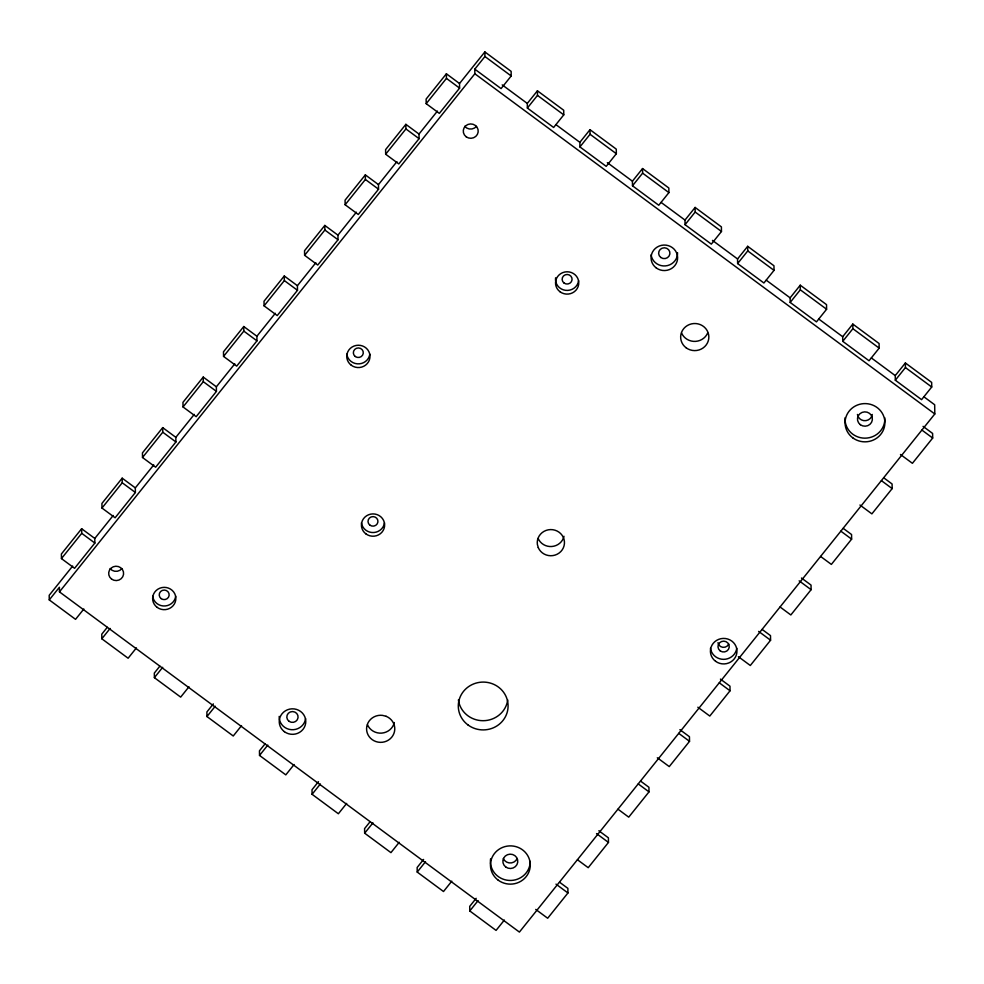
<?xml version="1.0" encoding="UTF-8"?>
<svg xmlns="http://www.w3.org/2000/svg" width="984" height="984" viewBox="0 0 984 984"><rect width="100%" height="100%" fill="white"/><g stroke="black" fill="none" stroke-linecap="round" stroke-linejoin="round"><path stroke-width="1.48" d="M94.796 538.445L81.647 528.716L61.389 553.992L61.451 558.592L74.587 568.309L94.858 543.045L94.796 538.445L113.209 515.468M135.325 487.892L122.176 478.175L101.918 503.451L101.979 508.052L115.116 517.769L135.386 492.492L135.325 487.892L153.738 464.915M175.841 437.339L162.704 427.622L142.446 452.898L142.508 457.498L155.644 467.216L175.915 441.951L175.841 437.339L194.266 414.375M216.369 386.798L203.233 377.081L182.963 402.345L183.036 406.958L196.173 416.675L216.431 391.398L216.369 386.798L234.795 363.822M256.898 336.245L243.761 326.528L223.491 351.805L223.553 356.405L236.701 366.122L256.959 340.845L256.898 336.245L275.323 313.269M297.426 285.704L284.278 275.987L264.019 301.252L264.081 305.852L277.23 315.581L297.488 290.305L297.426 285.704L315.839 262.728M337.955 235.151L324.806 225.434L304.548 250.711L304.61 255.311L317.746 265.028L338.016 239.752L337.955 235.151L356.368 212.175M378.471 184.611L365.335 174.881L345.077 200.158L345.138 204.758L358.274 214.487L378.545 189.211L378.471 184.611L396.896 161.634M418.999 134.058L405.863 124.341L385.605 149.617L385.666 154.217L398.803 163.934L419.073 138.658L418.999 134.058L437.425 111.081M459.528 83.517L446.392 73.788L426.121 99.064L426.195 103.664L439.331 113.381L459.589 88.117L459.528 83.517L484.854 51.918L511.139 71.365L511.2 75.965L501.077 88.597L474.792 69.163L484.928 56.519L484.854 51.918M61.451 558.592L81.721 533.316L81.647 528.716M101.979 508.052L122.237 482.775L122.176 478.175M142.508 457.498L162.766 432.222L162.704 427.622M183.036 406.958L203.294 381.681L203.233 377.081M223.553 356.405L243.823 331.128L243.761 326.528M264.081 305.852L284.351 280.588L284.278 275.987M304.61 255.311L324.868 230.035L324.806 225.434M345.138 204.758L365.396 179.482L365.335 174.881M385.666 154.217L405.925 128.941L405.863 124.341M426.195 103.664L446.453 78.388L446.392 73.788M72.656 566.058L49.2 595.308L49.261 599.908L75.547 619.342L83.837 609.01M49.261 599.908L59.397 587.276L59.458 591.876L519.404 932.082L934.8 413.969L934.677 404.768L923.914 396.81M59.458 591.876L474.854 73.763L474.792 69.163M107.293 627.3L101.77 634.188L101.832 638.788L128.117 658.234L136.407 647.89M527.289 103.431L537.424 90.799L563.709 110.245L563.77 114.845L553.635 127.477L527.362 108.043L527.289 103.431L502.209 84.882M101.832 638.788L110.122 628.444M527.362 108.043L537.485 95.399L537.424 90.799M159.851 666.18L154.328 673.068L154.39 677.668L180.675 697.115L188.965 686.77M579.859 142.323L589.994 129.679L616.267 149.125L616.341 153.725L606.206 166.357L579.92 146.923L579.859 142.323L555.96 124.648M154.39 677.668L162.68 667.324M579.92 146.923L590.056 134.279L589.994 129.679M213.343 703.904L206.898 711.949L206.96 716.549L233.245 735.995L241.535 725.651M632.417 181.204L642.552 168.559L668.837 188.005L668.899 192.606L658.763 205.238L632.491 185.804L632.417 181.204L607.337 162.643M206.96 716.549L215.25 706.217M632.491 185.804L642.614 173.159L642.552 168.559M264.991 743.941L259.456 750.829L259.53 755.429L285.803 774.875L294.093 764.531M684.987 220.084L695.122 207.44L721.407 226.886L721.469 231.486L711.334 244.118L685.048 224.684L684.987 220.084L661.1 202.409M259.53 755.429L267.808 745.097M685.048 224.684L695.184 212.04L695.122 207.44M318.472 781.665L312.026 789.709L312.088 794.309L338.373 813.756L346.663 803.411M737.557 258.964L747.68 246.32L773.965 265.766L774.027 270.366L763.904 282.998L737.619 263.564L737.557 258.964L712.465 240.403M312.088 794.309L320.378 783.977M737.619 263.564L747.754 250.92L747.68 246.32M370.119 821.701L364.584 828.589L364.658 833.19L390.943 852.636L399.221 842.292M790.115 297.844L800.25 285.2L826.535 304.646L826.597 309.247L816.462 321.879L790.177 302.445L790.115 297.844L766.229 280.169M364.658 833.19L372.948 822.858M790.177 302.445L800.312 289.813L800.25 285.2M423.6 859.438L417.154 867.47L417.216 872.07L443.501 891.516L451.791 881.172M842.685 336.725L852.808 324.08L879.093 343.527L879.167 348.127L869.032 360.759L842.747 341.325L842.685 336.725L818.786 319.05M417.216 872.07L425.506 861.738M842.747 341.325L852.882 328.693L852.808 324.08M476.17 898.318L469.725 906.35L469.786 910.95L496.071 930.397L504.362 920.052M895.243 375.605L905.378 362.973L931.663 382.407L931.725 387.007L921.59 399.652L895.317 380.205L895.243 375.605L871.357 357.93M469.786 910.95L478.076 900.618M895.317 380.205L905.44 367.573L905.378 362.973M559.515 882.181L567.879 888.367L567.94 892.968L547.682 918.244L535.726 909.413M598.85 830.754L608.407 837.827L608.469 842.427L588.211 867.691L577.448 859.745M640.572 781.087L648.936 787.274L648.997 791.874L628.727 817.15L617.977 809.192M679.895 729.661L689.452 736.721L689.526 741.333L669.255 766.597L657.312 757.766M720.423 679.108L729.98 686.18L730.042 690.78L709.784 716.057L697.841 707.213M762.145 629.44L770.509 635.627L770.57 640.227L750.312 665.504L738.369 656.672M801.48 578.014L811.037 585.086L811.099 589.687L790.841 614.963L780.091 607.005M843.202 528.346L851.566 534.533L851.627 539.134L831.369 564.41L820.607 556.464M883.73 477.806L892.094 483.993L892.156 488.593L871.885 513.869L859.942 505.026M923.054 426.367L932.611 433.44L932.684 438.04L912.414 463.316L900.471 454.485M484.928 56.519L511.2 75.965M537.485 95.399L563.77 114.845M590.056 134.279L616.341 153.725M642.614 173.159L668.899 192.606M695.184 212.04L721.469 231.486M747.754 250.92L774.027 270.366M800.312 289.813L826.597 309.247M852.882 328.693L879.167 348.127M905.44 367.573L931.725 387.007M474.854 73.763L934.8 413.969M446.453 78.388L459.589 88.117M921.922 430.094L932.684 438.04M405.925 128.941L419.073 138.658M881.406 480.635L892.156 488.593M365.396 179.482L378.545 189.211M840.877 531.188L851.627 539.134M324.868 230.035L338.016 239.752M799.156 580.843L811.099 589.687M284.351 280.588L297.488 290.305M758.627 631.396L770.57 640.227M243.823 331.128L256.959 340.845M719.292 682.822L730.042 690.78M203.294 381.681L216.431 391.398M678.763 733.375L689.526 741.333M162.766 432.222L175.915 441.951M638.247 783.928L648.997 791.874M122.237 482.775L135.386 492.492M596.525 833.583L608.469 842.427M81.721 533.316L94.858 543.045M555.997 884.136L567.94 892.968M564.004 536.292A13.604 13.075 -0.8 0 1 538.137 538.445M728.763 644.053A5.646 5.424 -0.8 0 1 717.963 642.675M707.644 333.059A14.108 13.555 -0.8 0 1 681.58 333.035M394.313 722.551A14.108 13.555 -0.8 0 1 367.499 724.778M121.918 568.567A7.466 7.171 -0.8 0 1 110.073 568.555M476.527 126.284A7.466 7.171 -0.8 0 1 464.682 126.272M578.604 280.735A11.611 11.156 -0.8 0 1 565.554 290.329A11.611 11.156 -0.8 0 1 555.591 277.796M384.486 522.848A11.611 11.156 -0.8 0 1 361.46 522.824M175.706 596.304A11.611 11.156 -0.8 0 1 152.68 596.279M369.824 354.178A11.611 11.156 -0.8 0 1 346.798 354.154M305.606 718.652A13.272 12.755 -0.8 0 1 291.264 729.685A13.272 12.755 -0.8 0 1 279.185 716.401M677.546 252.654A13.272 12.755 -0.8 0 1 665.405 265.914A13.272 12.755 -0.8 0 1 651.113 254.856M736.782 648.247A13.272 12.755 -0.8 0 1 710.46 648.222M517.141 858.565A7.466 7.171 -0.8 0 1 503.341 858.54M872.255 414.461A7.466 7.171 -0.8 0 1 857.445 414.448M884.801 417.806A19.914 19.127 -0.8 0 1 864.887 438.163A19.914 19.127 -0.8 0 1 845.059 417.757M530.241 861.357A19.914 19.127 -0.8 0 1 508.974 880.422A19.914 19.127 -0.8 0 1 490.586 858.811M507.732 699.944A24.895 23.911 -0.8 0 1 483.009 720.706A24.895 23.911 -0.8 0 1 458.384 699.895M386.097 716.291L382.542 715.38A14.108 13.555 -0.8 0 0 367.216 732.871A14.108 13.555 -0.8 0 0 390.181 738.812A14.108 13.555 -0.8 0 0 386.097 716.291M538.273 547.645L537.362 544.349A13.604 13.075 -0.8 0 1 554.976 530.192A13.604 13.075 -0.8 0 1 560.868 551.507A13.604 13.075 -0.8 0 1 538.273 547.645M660.83 257.5A5.646 5.424 -0.8 0 0 669.87 253.921A5.646 5.424 -0.8 0 0 662.134 248.189A5.646 5.424 -0.8 0 0 660.83 257.5M289.001 721.272A5.646 5.424 -0.8 0 0 298.041 717.693A5.646 5.424 -0.8 0 0 290.305 711.961A5.646 5.424 -0.8 0 0 289.001 721.272M720.177 650.867A5.646 5.424 -0.8 0 0 729.218 647.288A5.646 5.424 -0.8 0 0 721.481 641.556A5.646 5.424 -0.8 0 0 720.177 650.867M686.143 347.807A14.108 13.555 -0.8 0 0 708.726 338.853A14.108 13.555 -0.8 0 0 689.39 324.536A14.108 13.555 -0.8 0 0 686.143 347.807M111.573 579.084A7.466 7.171 -0.8 0 0 123.541 574.348A7.466 7.171 -0.8 0 0 113.295 566.772A7.466 7.171 -0.8 0 0 111.573 579.084M466.182 136.801A7.466 7.171 -0.8 0 0 478.15 132.053A7.466 7.171 -0.8 0 0 467.904 124.476A7.466 7.171 -0.8 0 0 466.182 136.801M161.155 598.629A4.981 4.785 -0.8 0 0 169.125 595.468A4.981 4.785 -0.8 0 0 162.298 590.412A4.981 4.785 -0.8 0 0 161.155 598.629M369.935 525.173A4.981 4.785 -0.8 0 0 377.905 522.012A4.981 4.785 -0.8 0 0 371.079 516.969A4.981 4.785 -0.8 0 0 369.935 525.173M355.273 356.503A4.981 4.785 -0.8 0 0 363.256 353.342A4.981 4.785 -0.8 0 0 356.417 348.299A4.981 4.785 -0.8 0 0 355.273 356.503M564.053 283.048A4.981 4.785 -0.8 0 0 572.036 279.887A4.981 4.785 -0.8 0 0 565.197 274.844A4.981 4.785 -0.8 0 0 564.053 283.048M560.056 291.793A11.611 11.156 -0.8 0 0 578.666 284.413A11.611 11.156 -0.8 0 0 562.725 272.63A11.611 11.156 -0.8 0 0 560.056 291.793M351.276 365.236A11.611 11.156 -0.8 0 0 369.886 357.868A11.611 11.156 -0.8 0 0 353.945 346.085A11.611 11.156 -0.8 0 0 351.276 365.236M365.937 533.906A11.611 11.156 -0.8 0 0 384.535 526.538A11.611 11.156 -0.8 0 0 368.606 514.755A11.611 11.156 -0.8 0 0 365.937 533.906M157.157 607.362A11.611 11.156 -0.8 0 0 175.755 599.994A11.611 11.156 -0.8 0 0 159.826 588.198A11.611 11.156 -0.8 0 0 157.157 607.362M284.413 731.69A13.272 12.755 -0.8 0 0 305.667 723.252A13.272 12.755 -0.8 0 0 287.463 709.784A13.272 12.755 -0.8 0 0 284.413 731.69M656.242 267.919A13.272 12.755 -0.8 0 0 677.496 259.481A13.272 12.755 -0.8 0 0 659.292 246.012A13.272 12.755 -0.8 0 0 656.242 267.919M715.577 661.285A13.272 12.755 -0.8 0 0 736.844 652.847A13.272 12.755 -0.8 0 0 718.64 639.379A13.272 12.755 -0.8 0 0 715.577 661.285M505.764 867.015A7.466 7.171 -0.8 0 0 517.719 862.279A7.466 7.171 -0.8 0 0 507.486 854.702A7.466 7.171 -0.8 0 0 505.764 867.015M860.373 424.719A7.466 7.171 -0.8 0 0 872.328 419.983A7.466 7.171 -0.8 0 0 862.082 412.407A7.466 7.171 -0.8 0 0 860.373 424.719M852.821 437.88A19.914 19.127 -0.8 0 0 884.714 425.236A19.914 19.127 -0.8 0 0 857.408 405.039A19.914 19.127 -0.8 0 0 852.821 437.88M498.212 880.176A19.914 19.127 -0.8 0 0 530.105 867.531A19.914 19.127 -0.8 0 0 502.799 847.322A19.914 19.127 -0.8 0 0 498.212 880.176M467.99 724.95A24.895 23.911 -0.8 0 0 507.867 709.144A24.895 23.911 -0.8 0 0 473.722 683.892A24.895 23.911 -0.8 0 0 467.99 724.95"/></g></svg>
